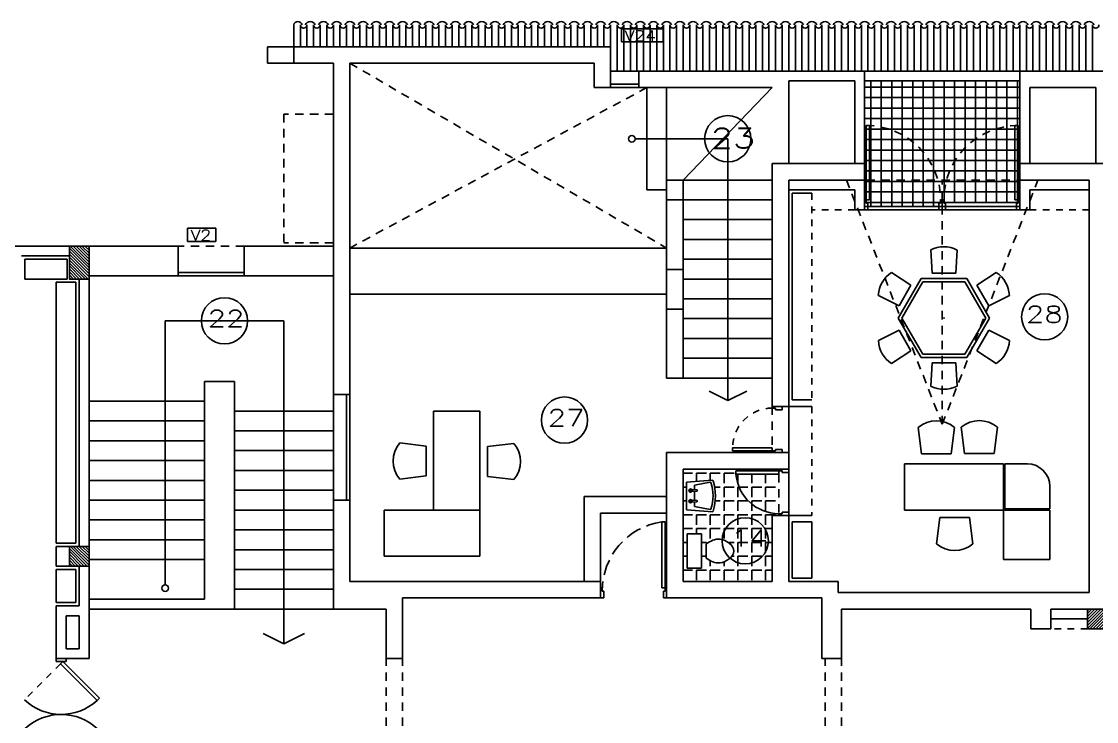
# Model space of a CAD drawing. Extents: x 672 to 748.9, y 170.5 to 217.8.
# Drawn here: x 680.45 to 696.74, y 207.22 to 217.82 of the extents above; entities that cross this region are included whole.
import ezdxf

# ---------------------------------------------------------------- set-up
doc = ezdxf.new("R2010")
doc.units = 0
doc.header["$LTSCALE"] = 0.02
doc.header["$MEASUREMENT"] = 0
doc.linetypes.add('ACAD_ISO02W100', pattern=[15, 12, -3])
doc.linetypes.add('HIDDEN', pattern=[9.525, 6.35, -3.175])
doc.layers.get('DEFPOINTS').update_dxf_attribs({"linetype": 'CONTINUOUS'})
for name, color, linetype in [('ACHURADO', 1, 'CONTINUOUS'), ('BAÑOS', 7, 'CONTINUOUS'), ('COLUMNAS', 5, 'CONTINUOUS'), ('CUBIERTA', 12, 'CONTINUOUS'), ('LETRA', 21, 'CONTINUOUS'), ('MUEBLES', 7, 'CONTINUOUS'), ('MUROBAJO', 4, 'CONTINUOUS'), ('MUROS', 5, 'CONTINUOUS'), ('PISO', 1, 'CONTINUOUS'), ('PROYECCIONES', 253, 'HIDDEN'), ('PUERTAS', 40, 'CONTINUOUS'), ('VENTANAS', 40, 'CONTINUOUS')]:
    doc.layers.add(name, color=color, linetype=linetype)
doc.styles.add('ROMANS', font='romans.shx', dxfattribs={"width": 0.8})
doc.styles.get("Standard").update_dxf_attribs({"font": 'romans.shx', "width": 1.3})

# ---------------------------------------------------------------- blocks, each defined once
blk = doc.blocks.new('MESAEXAGONA6')
at = {"layer": 'MUEBLES', "linetype": 'Continuous'}
for p, q in [((-0.18, 0.68), (-0.2, 1.031)), ((0.18, 0.68), (0.2, 1.03)), ((-0.499, 0.496), (-0.792, 0.688)), ((0.18, 0.68), (-0.18, 0.68)), ((0.499, 0.496), (0.793, 0.689)), ((-0.346, 0.6), (-0.693, 0)), ((-0.499, 0.496), (-0.679, 0.184)), ((-0.318, 0.55), (-0.635, 0)), ((0.346, 0.6), (-0.346, 0.6)), ((0.318, 0.55), (-0.318, 0.55)), ((0.635, 0), (0.318, 0.55)), ((0.693, 0), (0.346, 0.6)), ((0.679, 0.184), (0.499, 0.496)), ((-0.679, 0.184), (-0.993, 0.342)), ((0.679, 0.184), (0.992, 0.342)), ((-0.693, 0), (-0.346, -0.6)), ((-0.635, 0), (-0.318, -0.55)), ((0.318, -0.55), (0.635, 0)), ((0.346, -0.6), (0.693, 0)), ((-0.635, 0), (-0.635, 0)), ((-0.635, 0), (-0.635, 0)), ((-0.679, -0.184), (-0.992, -0.342)), ((-0.679, -0.184), (-0.499, -0.496)), ((0.499, -0.496), (0.679, -0.184)), ((0.679, -0.184), (0.993, -0.342)), ((-0.499, -0.496), (-0.793, -0.689)), ((-0.346, -0.6), (0.346, -0.6)), ((-0.318, -0.55), (0.318, -0.55)), ((0.499, -0.496), (0.792, -0.688)), ((-0.18, -0.68), (-0.2, -1.03)), ((-0.18, -0.68), (0.18, -0.68)), ((0.18, -0.68), (0.2, -1.031))]:
    blk.add_line(p, q, dxfattribs=at)
for centre, start, end in [((-0.001, 0.649), 62.1214, 117.4408), ((-0.563, 0.323), 122.1214, 177.4408), ((0.561, 0.326), 2.1214, 57.4408), ((-0.561, -0.326), 182.1214, 237.4408), ((0.563, -0.323), 302.1214, 357.4408), ((0.001, -0.649), 242.1214, 297.4408)]:
    blk.add_arc(centre, 0.431, start, end, dxfattribs=at)
blk.add_point((0, 0), dxfattribs=at)
blk.add_point((0, 0), dxfattribs=at)
blk = doc.blocks.new('SILLA')
at = {"layer": 'MUEBLES', "linetype": 'Continuous'}
for p, q in [((-0.275, 0.4), (-0.225, 0)), ((0.275, 0.4), (0.225, 0)), ((-0.225, 0), (0.225, 0))]:
    blk.add_line(p, q, dxfattribs=at)
blk.add_arc((0, 0.071875), 0.428125, 50.033787, 129.966213, dxfattribs=at)
blk = doc.blocks.new('PUERTA4')
at = {"layer": 'PUERTAS', "color": 4}
for p, q in [((-0.075, 0.15), (-0.075, 1.15)), ((-0.025, 1.15), (-0.075, 1.15)), ((-0.025, 0.15), (-0.025, 1.15)), ((-0.025, 0.15), (-0.075, 0.15))]:
    blk.add_line(p, q, dxfattribs=at)
at = {"layer": 'PUERTAS', "color": 7}
for p, q in [((-1, 0), (-1, 0.15)), ((-0.975, 0.15), (-1, 0.15)), ((-0.975, 0.1), (-0.975, 0.15)), ((-0.95, 0.1), (-0.975, 0.1)), ((-0.95, 0), (-0.95, 0.1)), ((-0.05, 0), (-0.05, 0.1)), ((-0.025, 0.1), (-0.05, 0.1))]:
    blk.add_line(p, q, dxfattribs=at)
at = {"layer": 'PUERTAS', "color": 7, "linetype": 'ACAD_ISO02W100'}
for p, q in [((0, 0), (-0.05, 0)), ((0, 0), (0, 0.15)), ((-0.95, 0), (-1, 0))]:
    blk.add_line(p, q, dxfattribs=at)
at = {"layer": 'PUERTAS', "color": 7, "linetype": 'Continuous'}
for p, q in [((0, 0.15), (-0.025, 0.15)), ((-0.025, 0.15), (-0.025, 0.1))]:
    blk.add_line(p, q, dxfattribs=at)
at = {"layer": 'PUERTAS', "color": 1, "linetype": 'ACAD_ISO02W100'}
blk.add_arc((0.075, 0.111), 1.05, 98.2102, 180.5872, dxfattribs=at)
blk = doc.blocks.new('PUERTA1175')
at = {"layer": 'PUERTAS', "color": 4}
for p, q in [((-0.075, 0.15), (-0.075, 1.275)), ((-0.025, 1.275), (-0.075, 1.275)), ((-0.025, 0.15), (-0.025, 1.275)), ((-0.025, 0.15), (-0.075, 0.15))]:
    blk.add_line(p, q, dxfattribs=at)
at = {"layer": 'PUERTAS', "color": 7}
for p, q in [((-1.175, 0.15), (-1.175, 0)), ((-1.15, 0.15), (-1.175, 0.15)), ((-1.15, 0.1), (-1.15, 0.15)), ((-1.125, 0.1), (-1.15, 0.1)), ((-1.125, 0), (-1.125, 0.1)), ((-0.05, 0), (-0.05, 0.1)), ((-0.025, 0.1), (-0.05, 0.1)), ((0, 0), (-0.05, 0)), ((-1.125, 0), (-1.175, 0))]:
    blk.add_line(p, q, dxfattribs=at)
at = {"layer": 'PUERTAS', "color": 7, "linetype": 'Continuous'}
for q in [(0, 0.15), (-0.025, 0.1)]:
    blk.add_line((-0.025, 0.15), q, dxfattribs=at)
at = {"layer": 'PUERTAS', "color": 1, "linetype": 'ACAD_ISO02W100', "ltscale": 0.5}
blk.add_arc((-0.025, 0.15), 1.125, 90, 180, dxfattribs=at)

msp = doc.modelspace()

# ---------------------------------------------------------------- hatches: boundary and pattern name
at = {"layer": 'ACHURADO', "linetype": 'Continuous'}
h = msp.add_hatch(dxfattribs=at)
h.set_pattern_fill('ANSI31', color=256, scale=0.01, angle=-90, style=0)
h.set_pattern_definition([(315, (607.8761, 937.94836), (0.0224506403, 0.0224506403), [])])
h.paths.add_polyline_path([(681.4779, 214.4193), (681.1779, 214.4193), (681.1779, 213.9193), (681.4779, 213.9193)])
at = {"layer": 'ACHURADO', "ltscale": 0.02}
h = msp.add_hatch(dxfattribs=at)
h.set_pattern_fill('ANGLE,_O', color=256, scale=0.03, angle=270)
h.set_pattern_definition([(270, (-115.66951, 0.17), (0.20955, -4e-17), [0.1524, -0.05715]), (0, (-115.66951, 0.17), (5e-17, 0.20955), [0.1524, -0.05715])])
h.paths.add_polyline_path([(691.8279, 210.3391), (691.9279, 210.3391), (691.9279, 210.3641, -0.3896043), (691.2779, 210.9641), (691.2779, 211.0141), (691.9279, 211.0141), (691.9279, 211.0391), (690.4779, 211.0391), (690.4779, 209.3391), (691.8279, 209.3391)])
edge = h.paths.add_edge_path(flags=16)
edge.add_spline(control_points=[(690.8261, 209.9088), (690.8925, 209.948), (691.0418, 210.0362), (691.3596, 209.7988), (691.0418, 209.5615), (690.8925, 209.6496), (690.8261, 209.6888)], knot_values=[0, 0, 0, 0, 0.2213594, 0.4979458, 0.7745321, 0.9958915, 0.9958915, 0.9958915, 0.9958915], degree=3, periodic=0)
edge.add_line((690.8261, 209.6888), (690.8261, 209.9088))
h.paths.add_polyline_path([(690.9336, 210.4037), (690.9206, 210.3947), (690.5308, 210.4239), (690.5308, 210.8439), (690.9206, 210.8731), (690.9336, 210.8641, -0.1396276)], flags=16)
h.paths.add_polyline_path([(690.7561, 209.5388), (690.5361, 209.5388), (690.5361, 210.0588), (690.7561, 210.0588)], flags=16)
h.paths.add_polyline_path([(690.899, 210.4335), (690.8859, 210.4259), (690.6508, 210.4739), (690.6508, 210.5414), (690.6108, 210.5389, -0.7207592), (690.5658, 210.5539, -0.7207592), (690.6108, 210.5689), (690.6508, 210.5664), (690.6508, 210.7014), (690.6108, 210.6989, -0.7207592), (690.5658, 210.7139, -0.7207592), (690.6108, 210.7289), (690.6508, 210.7264), (690.6508, 210.7939), (690.8859, 210.8419), (690.899, 210.8344, -0.1586816)], flags=0)
h.paths.add_polyline_path([(691.9279, 210.9641), (691.2779, 210.9641, 0.3896043), (691.9279, 210.3641)])
at = {"layer": 'ACHURADO', "linetype": 'Continuous', "ltscale": 0.02}
h = msp.add_hatch(dxfattribs=at)
h.set_pattern_fill('ANSI31', color=256, scale=0.01, angle=270, style=0)
h.set_pattern_definition([(315, (-115.669515, 0), (0.0224506403, 0.0224506403), [])])
h.paths.add_polyline_path([(681.1779, 209.8691), (681.1779, 209.5691), (681.4779, 209.5691), (681.4779, 209.8691)])
h.paths.add_polyline_path([(674.8526, 209.7191, 1), (674.4026, 209.7191, 1)])
at = {"layer": 'ACHURADO', "linetype": 'Continuous'}
h = msp.add_hatch(dxfattribs=at)
h.set_pattern_fill('ANSI31', color=256, scale=0.01, style=0)
h.set_pattern_definition([(45, (-19.495953, 131.38211), (-0.0224506403, 0.0224506403), [])])
h.paths.add_polyline_path([(696.9029, 208.9191), (696.6029, 208.9191), (696.6029, 208.6191), (696.9029, 208.6191)])

# ---------------------------------------------------------------- linework, layer by layer
at = {"layer": 'ACHURADO', "ltscale": 0.02}
for p, q in [((693.2279, 216.8262), (695.5779, 216.8262)), ((693.3205, 215.4191), (693.3205, 216.9191)), ((693.4792, 215.4191), (693.4792, 216.9191)), ((693.638, 215.4191), (693.638, 216.9191)), ((693.7967, 215.4191), (693.7967, 216.9191)), ((693.9555, 215.4191), (693.9555, 216.9191)), ((694.1142, 215.4191), (694.1142, 216.9191)), ((694.273, 215.4191), (694.273, 216.9191)), ((694.4317, 215.4191), (694.4317, 216.9191)), ((694.5905, 215.4191), (694.5905, 216.9191)), ((694.7492, 215.4191), (694.7492, 216.9191)), ((694.908, 215.4191), (694.908, 216.9191)), ((695.0667, 215.4191), (695.0667, 216.9191)), ((695.2255, 215.4191), (695.2255, 216.9191)), ((695.3842, 215.4191), (695.3842, 216.9191)), ((695.543, 215.4191), (695.543, 216.9191)), ((693.2279, 216.6675), (695.5779, 216.6675)), ((693.2279, 216.5087), (695.5779, 216.5087)), ((693.2279, 216.35), (695.5779, 216.35)), ((693.2279, 216.1912), (695.5779, 216.1912)), ((693.2279, 216.0325), (695.5779, 216.0325)), ((693.2279, 215.8737), (695.5779, 215.8737)), ((693.2279, 215.715), (695.5779, 215.715)), ((693.2279, 215.5562), (695.5779, 215.5562)), ((693.2279, 215.3975), (694.4029, 215.3975)), ((693.3205, 215.0191), (693.3205, 215.4191)), ((693.4792, 215.0191), (693.4792, 215.4191)), ((693.638, 215.0191), (693.638, 215.4191)), ((693.7967, 215.0191), (693.7967, 215.4191)), ((693.9555, 215.0191), (693.9555, 215.4191)), ((694.1142, 215.0191), (694.1142, 215.4191)), ((694.273, 215.0191), (694.273, 215.4191)), ((694.4029, 215.3975), (695.5779, 215.3975)), ((694.4317, 215.0691), (694.4317, 215.4191)), ((694.5905, 215.0691), (694.5905, 215.4191)), ((694.7492, 215.0691), (694.7492, 215.4191)), ((694.908, 215.0691), (694.908, 215.4191)), ((695.0667, 215.0691), (695.0667, 215.4191)), ((695.2255, 215.0691), (695.2255, 215.4191)), ((695.3842, 215.0691), (695.3842, 215.4191)), ((695.543, 215.0691), (695.543, 215.4191)), ((693.2279, 215.2387), (694.4029, 215.2387)), ((694.4029, 215.2387), (695.5779, 215.2387)), ((693.2279, 215.08), (694.4029, 215.08)), ((694.4029, 215.08), (695.5779, 215.08))]:
    msp.add_line(p, q, dxfattribs=at)
at = {"layer": 'BAÑOS'}
for p, q in [((690.9206, 210.8731), (690.5308, 210.8439)), ((690.5308, 210.4239), (690.5308, 210.8439)), ((690.6508, 210.7939), (690.8859, 210.8419)), ((690.6508, 210.7264), (690.6508, 210.7939)), ((690.8859, 210.8419), (690.899, 210.8344)), ((690.9206, 210.8731), (690.9336, 210.8641)), ((690.5658, 210.7139), (690.6158, 210.7139)), ((690.5908, 210.6889), (690.5908, 210.7389)), ((690.6108, 210.7289), (690.6908, 210.7239)), ((690.6108, 210.6989), (690.6908, 210.7039)), ((690.6508, 210.5664), (690.6508, 210.7014)), ((690.6908, 210.7039), (690.6908, 210.7239)), ((690.5658, 210.5539), (690.6158, 210.5539)), ((690.5908, 210.5289), (690.5908, 210.5789)), ((690.6108, 210.5689), (690.6908, 210.5639)), ((690.6108, 210.5389), (690.6908, 210.5439)), ((690.6508, 210.4739), (690.6508, 210.5414)), ((690.6508, 210.4739), (690.8859, 210.4259)), ((690.6908, 210.5439), (690.6908, 210.5639)), ((690.5308, 210.4239), (690.9206, 210.3947)), ((690.8859, 210.4259), (690.899, 210.4335)), ((690.9336, 210.4037), (690.9206, 210.3947)), ((690.5361, 210.0588), (690.7561, 210.0588)), ((690.5361, 209.5388), (690.5361, 210.0588)), ((690.7561, 209.5388), (690.7561, 210.0588)), ((690.8261, 209.6888), (690.8261, 209.9088)), ((690.7561, 209.5388), (690.5361, 209.5388))]:
    msp.add_line(p, q, dxfattribs=at)
for centre in [(690.5908, 210.7139), (690.5908, 210.5539)]:
    msp.add_circle(centre, 0.025, dxfattribs=at)
for centre, radius, start, end in [((690.2833, 210.6339), 0.6475, 341.96678, 18.03322), ((690.1254, 210.6339), 0.8404, 344.10264, 15.89736)]:
    msp.add_arc(centre, radius, start, end, dxfattribs=at)
msp.add_spline([(690.8261, 209.6888), (691.0361, 209.6188), (691.2461, 209.7988), (691.0361, 209.9788), (690.8261, 209.9088)], degree=3, dxfattribs=at)
at = {"layer": 'COLUMNAS', "linetype": 'Continuous'}
msp.add_lwpolyline([(681.4779, 214.4191), (681.1779, 214.4191), (681.1779, 213.9193), (681.4779, 213.9193), (681.4779, 214.4193)], dxfattribs=at)
for points in [[(681.4779, 209.5691), (681.4779, 209.8691), (681.1779, 209.8691), (681.1779, 209.5691)], [(696.6029, 208.9191), (696.6029, 208.6191), (696.9029, 208.6191), (696.9029, 208.9191)]]:
    msp.add_lwpolyline(points, close=True, dxfattribs=at)
at = {"layer": 'CUBIERTA'}
for p, q in [((684.5779, 217.4391), (684.5779, 217.7691)), ((684.6779, 217.4391), (684.6779, 217.7691)), ((684.7779, 217.4391), (684.7779, 217.7691)), ((684.8779, 217.4391), (684.8779, 217.7691)), ((684.9779, 217.4391), (684.9779, 217.7691)), ((684.9779, 217.4391), (684.9779, 217.7691)), ((684.9779, 217.4391), (684.9779, 217.7691)), ((685.0779, 217.4391), (685.0779, 217.7691)), ((685.1779, 217.4391), (685.1779, 217.7691)), ((685.2779, 217.4391), (685.2779, 217.7691)), ((685.3779, 217.4391), (685.3779, 217.7691)), ((685.3779, 217.4391), (685.3779, 217.7691)), ((685.4779, 217.4391), (685.4779, 217.7691)), ((685.5779, 217.4391), (685.5779, 217.7691)), ((685.6779, 217.4391), (685.6779, 217.7691)), ((685.7779, 217.4391), (685.7779, 217.7691)), ((685.8779, 217.4391), (685.8779, 217.7691)), ((685.9779, 217.4391), (685.9779, 217.7691)), ((686.0779, 217.4391), (686.0779, 217.7691)), ((686.0779, 217.4391), (686.0779, 217.7691)), ((686.1779, 217.4391), (686.1779, 217.7691)), ((686.2779, 217.4391), (686.2779, 217.7691)), ((686.3779, 217.4391), (686.3779, 217.7691)), ((686.4779, 217.4391), (686.4779, 217.7691)), ((686.4779, 217.4391), (686.4779, 217.7691)), ((686.5779, 217.4391), (686.5779, 217.7691)), ((686.6779, 217.4391), (686.6779, 217.7691)), ((686.7779, 217.4391), (686.7779, 217.7691)), ((686.8779, 217.4391), (686.8779, 217.7691)), ((686.9779, 217.4391), (686.9779, 217.7691)), ((687.0779, 217.4391), (687.0779, 217.7691)), ((687.1779, 217.4391), (687.1779, 217.7691)), ((687.1779, 217.4391), (687.1779, 217.7691)), ((687.2779, 217.4391), (687.2779, 217.7691)), ((687.3779, 217.4391), (687.3779, 217.7691)), ((687.4779, 217.4391), (687.4779, 217.7691)), ((687.5779, 217.4391), (687.5779, 217.7691)), ((687.5779, 217.4391), (687.5779, 217.7691)), ((687.6779, 217.4391), (687.6779, 217.7691)), ((687.7779, 217.4391), (687.7779, 217.7691)), ((687.8779, 217.4391), (687.8779, 217.7691)), ((687.9779, 217.4391), (687.9779, 217.7691)), ((688.0779, 217.4391), (688.0779, 217.7691)), ((688.1779, 217.4391), (688.1779, 217.7691)), ((688.2779, 217.4391), (688.2779, 217.7691)), ((688.2779, 217.4391), (688.2779, 217.7691)), ((688.3779, 217.4391), (688.3779, 217.7691)), ((688.4779, 217.4391), (688.4779, 217.7691)), ((688.5779, 217.4391), (688.5779, 217.7691)), ((688.6779, 217.4391), (688.6779, 217.7691)), ((688.6779, 217.4391), (688.6779, 217.7691)), ((688.7779, 217.4391), (688.7779, 217.7691)), ((688.8779, 217.4391), (688.8779, 217.7691)), ((688.9779, 217.4391), (688.9779, 217.7691)), ((689.0779, 217.4391), (689.0779, 217.7691)), ((689.1779, 217.4391), (689.1779, 217.7691)), ((689.2779, 217.4391), (689.2779, 217.7691)), ((689.3779, 217.2691), (689.3779, 217.7691)), ((689.4779, 217.0691), (689.4779, 217.7691)), ((689.5779, 217.0691), (689.5779, 217.7691)), ((689.6779, 217.0691), (689.6779, 217.7691)), ((689.7779, 217.0691), (689.7779, 217.7691)), ((689.8779, 217.0691), (689.8779, 217.7691)), ((689.9779, 217.0691), (689.9779, 217.7691)), ((689.9779, 217.0691), (689.9779, 217.7691)), ((690.0779, 217.0691), (690.0779, 217.7691)), ((690.1779, 217.0691), (690.1779, 217.7691)), ((690.2779, 217.0691), (690.2779, 217.7691)), ((690.3779, 217.0691), (690.3779, 217.7691)), ((690.3779, 217.0691), (690.3779, 217.7691)), ((690.4779, 217.0691), (690.4779, 217.7691)), ((690.5779, 217.0691), (690.5779, 217.7691)), ((690.6779, 217.0691), (690.6779, 217.7691)), ((690.7779, 217.0691), (690.7779, 217.7691)), ((690.8779, 217.0691), (690.8779, 217.7691)), ((690.9779, 217.0691), (690.9779, 217.7691)), ((690.9779, 217.0691), (690.9779, 217.7691)), ((691.0779, 217.0691), (691.0779, 217.7691)), ((691.1779, 217.0691), (691.1779, 217.7691)), ((691.2779, 217.0691), (691.2779, 217.7691)), ((691.3779, 217.0691), (691.3779, 217.7691)), ((691.4779, 217.0691), (691.4779, 217.7691)), ((691.5779, 217.0691), (691.5779, 217.7691)), ((691.5779, 217.0691), (691.5779, 217.7691)), ((691.6779, 217.0691), (691.6779, 217.7691)), ((691.7779, 217.0691), (691.7779, 217.7691)), ((691.8779, 217.0691), (691.8779, 217.7691)), ((691.9779, 217.0691), (691.9779, 217.7691)), ((692.0779, 217.0691), (692.0779, 217.7691)), ((692.0779, 217.0691), (692.0779, 217.7691)), ((692.1779, 217.0691), (692.1779, 217.7691)), ((692.2779, 217.0691), (692.2779, 217.7691)), ((692.3779, 217.0691), (692.3779, 217.7691)), ((692.4779, 217.0691), (692.4779, 217.7691)), ((692.5779, 217.0691), (692.5779, 217.7691)), ((692.6779, 217.0691), (692.6779, 217.7691)), ((692.6779, 217.0691), (692.6779, 217.7691)), ((692.7779, 217.0691), (692.7779, 217.7691)), ((692.8779, 217.0691), (692.8779, 217.7691)), ((692.9779, 217.0691), (692.9779, 217.7691)), ((693.0779, 217.0691), (693.0779, 217.7691)), ((693.1779, 217.0691), (693.1779, 217.7691)), ((693.2779, 217.0691), (693.2779, 217.7691)), ((693.2779, 217.0691), (693.2779, 217.7691)), ((693.3779, 217.0691), (693.3779, 217.7691)), ((693.4779, 217.0691), (693.4779, 217.7691)), ((693.5779, 217.0691), (693.5779, 217.7691)), ((693.6779, 217.0691), (693.6779, 217.7691)), ((693.7779, 217.0691), (693.7779, 217.7691)), ((693.8779, 217.0691), (693.8779, 217.7691)), ((693.8779, 217.0691), (693.8779, 217.7691)), ((693.9779, 217.0691), (693.9779, 217.7691)), ((694.0779, 217.0691), (694.0779, 217.7691)), ((694.1779, 217.0691), (694.1779, 217.7691)), ((694.2779, 217.0691), (694.2779, 217.7691)), ((694.3779, 217.0691), (694.3779, 217.7691)), ((694.4779, 217.0691), (694.4779, 217.7691)), ((694.4779, 217.0691), (694.4779, 217.7691)), ((694.5779, 217.0691), (694.5779, 217.7691)), ((694.6779, 217.0691), (694.6779, 217.7691)), ((694.7779, 217.0691), (694.7779, 217.7691)), ((694.8779, 217.0691), (694.8779, 217.7691)), ((694.9779, 217.0691), (694.9779, 217.7691)), ((695.0779, 217.0691), (695.0779, 217.7691)), ((695.0779, 217.0691), (695.0779, 217.7691)), ((695.1779, 217.0691), (695.1779, 217.7691)), ((695.2779, 217.0691), (695.2779, 217.7691)), ((695.3779, 217.0691), (695.3779, 217.7691)), ((695.4779, 217.0691), (695.4779, 217.7691)), ((695.5779, 217.0691), (695.5779, 217.7691)), ((695.6779, 217.0691), (695.6779, 217.7691)), ((695.6779, 217.0691), (695.6779, 217.7691)), ((695.7779, 217.0691), (695.7779, 217.7691)), ((695.8779, 217.0691), (695.8779, 217.7691)), ((695.9779, 217.0691), (695.9779, 217.7691)), ((696.0779, 217.0691), (696.0779, 217.7691)), ((696.1779, 217.0691), (696.1779, 217.7691)), ((696.2779, 217.0691), (696.2779, 217.7691)), ((696.2779, 217.0691), (696.2779, 217.7691)), ((696.3779, 217.0691), (696.3779, 217.7691)), ((696.4779, 217.0691), (696.4779, 217.7691)), ((696.5779, 217.0691), (696.5779, 217.7691)), ((696.6779, 217.0691), (696.6779, 217.7691))]:
    msp.add_line(p, q, dxfattribs=at)
for centre, radius, start, end in [((684.6404, 217.7566), 0.0637, 11.30993, 168.69007), ((684.7279, 217.7691), 0.05, 180, 0), ((684.8279, 217.7379), 0.0813, 22.61986, 157.38014), ((684.9279, 217.7691), 0.05, 180, 0), ((685.0279, 217.7379), 0.0813, 22.61986, 157.38014), ((685.0279, 217.7379), 0.0813, 22.61986, 157.38014), ((685.1279, 217.7691), 0.05, 180, 0), ((685.2279, 217.7379), 0.0813, 22.61986, 157.38014), ((685.3281, 217.7691), 0.05, 180, 0), ((685.4281, 217.7379), 0.0813, 22.61986, 157.38014), ((685.5281, 217.7691), 0.05, 180, 0), ((685.6281, 217.7379), 0.0813, 22.61986, 157.38014), ((685.7281, 217.7691), 0.05, 180, 0), ((685.8281, 217.7379), 0.0813, 22.61986, 157.38014), ((685.9281, 217.7691), 0.05, 180, 0), ((686.0281, 217.7379), 0.0813, 22.61986, 157.38014), ((686.0281, 217.7379), 0.0813, 22.61986, 157.38014), ((686.1281, 217.7691), 0.05, 180, 0), ((686.2281, 217.7379), 0.0813, 22.61986, 157.38014), ((686.3281, 217.7691), 0.05, 180, 0), ((686.4281, 217.7379), 0.0813, 22.61986, 157.38014), ((686.5281, 217.7691), 0.05, 180, 0), ((686.6281, 217.7379), 0.0813, 22.61986, 157.38014), ((686.7281, 217.7691), 0.05, 180, 0), ((686.8281, 217.7379), 0.0813, 22.61986, 157.38014), ((686.9281, 217.7691), 0.05, 180, 0), ((687.0281, 217.7379), 0.0813, 22.61986, 157.38014), ((687.1281, 217.7691), 0.05, 180, 0), ((687.2281, 217.7379), 0.0813, 22.61986, 157.38014), ((687.3281, 217.7691), 0.05, 180, 0), ((687.4281, 217.7379), 0.0813, 22.61986, 157.38014), ((687.4281, 217.7379), 0.0813, 22.61986, 157.38014), ((687.5281, 217.7691), 0.05, 180, 0), ((687.6281, 217.7379), 0.0813, 22.61986, 157.38014), ((687.7281, 217.7691), 0.05, 180, 0), ((687.8281, 217.7379), 0.0813, 22.61986, 157.38014), ((687.9281, 217.7691), 0.05, 180, 0), ((688.0281, 217.7379), 0.0813, 22.61986, 157.38014), ((688.1279, 217.7691), 0.05, 180, 0), ((688.2281, 217.7379), 0.0813, 22.61986, 157.38014), ((688.3281, 217.7691), 0.05, 180, 0), ((688.4281, 217.7379), 0.0813, 22.61986, 157.38014), ((688.5281, 217.7691), 0.05, 180, 0), ((688.6281, 217.7379), 0.0813, 22.61986, 157.38014), ((688.7281, 217.7691), 0.05, 180, 0), ((688.8281, 217.7379), 0.0813, 22.61986, 157.38014), ((688.8281, 217.7379), 0.0813, 22.61986, 157.38014), ((688.9281, 217.7691), 0.05, 180, 0), ((689.0281, 217.7379), 0.0813, 22.61986, 157.38014), ((689.1281, 217.7691), 0.05, 180, 0), ((689.2281, 217.7379), 0.0813, 22.61986, 157.38014), ((689.3281, 217.7691), 0.05, 180, 0), ((689.4281, 217.7379), 0.0813, 22.61986, 157.38014), ((689.5281, 217.7691), 0.05, 180, 0), ((689.6281, 217.7379), 0.0813, 22.61986, 157.38014), ((689.6281, 217.7379), 0.0813, 22.61986, 157.38014), ((689.7281, 217.7691), 0.05, 180, 0), ((689.8281, 217.7379), 0.0813, 22.61986, 157.38014), ((689.9281, 217.7691), 0.05, 180, 0), ((690.0281, 217.7379), 0.0813, 22.61986, 157.38014), ((690.1281, 217.7691), 0.05, 180, 0), ((690.2281, 217.7379), 0.0813, 22.61986, 157.38014), ((690.3281, 217.7691), 0.05, 180, 0), ((690.4281, 217.7379), 0.0813, 22.61986, 157.38014), ((690.5281, 217.7691), 0.05, 180, 0), ((690.6281, 217.7379), 0.0813, 22.61986, 157.38014), ((690.7281, 217.7691), 0.05, 180, 0), ((690.8281, 217.7379), 0.0813, 22.61986, 157.38014), ((690.9281, 217.7691), 0.05, 180, 0), ((691.0281, 217.7379), 0.0813, 22.61986, 157.38014), ((691.0281, 217.7379), 0.0813, 22.61986, 157.38014), ((691.1281, 217.7691), 0.05, 180, 0), ((691.2281, 217.7379), 0.0813, 22.61986, 157.38014), ((691.3281, 217.7691), 0.05, 180, 0), ((691.4281, 217.7379), 0.0813, 22.61986, 157.38014), ((691.5281, 217.7691), 0.05, 180, 0), ((691.6281, 217.7379), 0.0813, 22.61986, 157.38014), ((691.7279, 217.7691), 0.05, 180, 0), ((691.8281, 217.7379), 0.0813, 22.61986, 157.38014), ((691.9281, 217.7691), 0.05, 180, 0), ((692.0281, 217.7379), 0.0813, 22.61986, 157.38014), ((692.1281, 217.7691), 0.05, 180, 0), ((692.2281, 217.7379), 0.0813, 22.61986, 157.38014), ((692.3281, 217.7691), 0.05, 180, 0), ((692.4281, 217.7379), 0.0813, 22.61986, 157.38014), ((692.4281, 217.7379), 0.0813, 22.61986, 157.38014), ((692.5281, 217.7691), 0.05, 180, 0), ((692.6281, 217.7379), 0.0813, 22.61986, 157.38014), ((692.7281, 217.7691), 0.05, 180, 0), ((692.8281, 217.7379), 0.0813, 22.61986, 157.38014), ((692.9281, 217.7691), 0.05, 180, 0), ((693.0281, 217.7379), 0.0813, 22.61986, 157.38014), ((693.1279, 217.7691), 0.05, 180, 0), ((693.2281, 217.7379), 0.0813, 22.61986, 157.38014), ((693.3281, 217.7691), 0.05, 180, 0), ((693.4281, 217.7379), 0.0813, 22.61986, 157.38014), ((693.5281, 217.7691), 0.05, 180, 0), ((693.6281, 217.7379), 0.0813, 22.61986, 157.38014), ((693.7281, 217.7691), 0.05, 180, 0), ((693.8281, 217.7379), 0.0813, 22.61986, 157.38014), ((693.8281, 217.7379), 0.0813, 22.61986, 157.38014), ((693.9281, 217.7691), 0.05, 180, 0), ((694.0281, 217.7379), 0.0813, 22.61986, 157.38014), ((694.1281, 217.7691), 0.05, 180, 0), ((694.2281, 217.7379), 0.0813, 22.61986, 157.38014), ((694.3281, 217.7691), 0.05, 180, 0), ((694.4281, 217.7379), 0.0813, 22.61986, 157.38014), ((694.528, 217.7691), 0.05, 180, 0), ((694.628, 217.7379), 0.0813, 22.61986, 157.38014), ((694.728, 217.7691), 0.05, 180, 0), ((694.828, 217.7379), 0.0813, 22.61986, 157.38014), ((694.928, 217.7691), 0.05, 180, 0), ((695.028, 217.7379), 0.0813, 22.61986, 157.38014), ((695.128, 217.7691), 0.05, 180, 0), ((695.228, 217.7379), 0.0813, 22.61986, 157.38014), ((695.228, 217.7379), 0.0813, 22.61986, 157.38014), ((695.328, 217.7691), 0.05, 180, 0), ((695.428, 217.7379), 0.0813, 22.61986, 157.38014), ((695.528, 217.7691), 0.05, 180, 0), ((695.628, 217.7379), 0.0813, 22.61986, 157.38014), ((695.728, 217.7691), 0.05, 180, 0), ((695.828, 217.7379), 0.0813, 22.61986, 157.38014), ((695.9279, 217.7691), 0.05, 180, 0), ((696.028, 217.7379), 0.0813, 22.61986, 157.38014), ((696.128, 217.7691), 0.05, 180, 0), ((696.228, 217.7379), 0.0813, 22.61986, 157.38014), ((696.328, 217.7691), 0.05, 180, 0), ((696.428, 217.7379), 0.0813, 22.61986, 157.38014), ((696.528, 217.7691), 0.05, 180, 0), ((696.628, 217.7379), 0.0813, 22.61986, 157.38014), ((696.628, 217.7379), 0.0813, 22.61986, 157.38014), ((696.728, 217.7691), 0.05, 180, 0)]:
    msp.add_arc(centre, radius, start, end, dxfattribs=at)
at = {"layer": 'DEFPOINTS', "color": 0, "linetype": 'ByBlock'}
for p in [(689.3779, 217.2691), (689.3779, 217.2691), (689.8079, 217.0691), (689.8079, 217.0691), (691.8279, 217.0691), (691.8279, 217.0691), (693.2279, 217.0691), (693.2279, 217.0691), (695.5779, 217.0691), (695.5779, 217.0691), (682.8279, 214.4191), (682.8279, 214.4191), (683.8279, 214.4191), (683.8279, 214.4191), (685.1779, 214.4191), (685.1779, 214.4191)]:
    msp.add_point(p, dxfattribs=at)
at = {"layer": 'LETRA'}
for p, q in [((689.7515, 216.0441), (691.1529, 216.0441)), ((691.1529, 216.0441), (691.1529, 212.0787)), ((682.6279, 209.2872), (682.6279, 213.2861)), ((682.6279, 213.2861), (684.4279, 213.2861)), ((684.4279, 208.3936), (684.4279, 213.2861)), ((691.1529, 212.0787), (690.8726, 212.22)), ((691.1529, 212.0787), (691.4414, 212.2224)), ((684.4279, 208.3936), (684.1166, 208.5495)), ((684.4279, 208.3936), (684.741, 208.5495))]:
    msp.add_line(p, q, dxfattribs=at)
at = {"layer": 'LETRA', "color": 4, "linetype": 'Continuous'}
for centre in [(691.1529, 216.0441), (695.9551, 213.3473), (683.5279, 213.2861), (688.6796, 211.7822), (691.419, 209.9534)]:
    msp.add_circle(centre, 0.35, dxfattribs=at)
at = {"layer": 'LETRA'}
for centre in [(689.7015, 216.0441), (682.6279, 209.2372)]:
    msp.add_circle(centre, 0.05, dxfattribs=at)
at = {"layer": 'MUEBLES'}
for p, q in [((690.4779, 215.4191), (691.8279, 216.8191)), ((692.1279, 215.2191), (692.1279, 212.0891)), ((692.4279, 215.2191), (692.1279, 215.2191)), ((681.1427, 214.2191), (680.5029, 214.2191)), ((681.1427, 214.2191), (681.1427, 213.9192)), ((680.9779, 213.8692), (680.9779, 209.9191)), ((681.2779, 213.8691), (681.2779, 209.9191)), ((692.4279, 209.3891), (692.1279, 209.3891))]:
    msp.add_line(p, q, dxfattribs=at)
at = {"layer": 'MUEBLES', "color": 7, "linetype": 'HIDDEN', "ltscale": 0.02}
msp.add_line((692.4279, 215.2191), (692.4279, 212.0891), dxfattribs=at)
at = {"layer": 'MUEBLES', "linetype": 'Continuous'}
for p, q in [((680.5029, 213.9193), (680.5029, 214.2191)), ((681.1427, 213.9192), (680.5029, 213.9193)), ((681.2779, 213.8691), (680.9779, 213.8692)), ((686.6966, 211.9191), (686.6966, 210.4191)), ((687.3966, 211.9191), (686.6966, 211.9191)), ((687.3966, 209.7191), (687.3966, 211.9191)), ((693.8334, 211.1191), (693.8334, 210.4191)), ((695.3334, 211.1191), (693.8334, 211.1191)), ((695.3334, 210.4191), (695.3334, 211.1191)), ((695.6934, 211.1191), (695.3534, 211.1191)), ((695.3534, 210.4391), (695.3534, 211.1191)), ((696.0334, 210.4391), (696.0334, 210.7791)), ((696.0334, 210.4391), (695.3534, 210.4391)), ((685.9466, 210.4191), (685.9466, 209.7191)), ((686.6966, 210.4191), (685.9466, 210.4191)), ((686.6966, 210.4191), (686.6966, 210.4191)), ((686.6966, 210.4191), (687.3966, 210.4191)), ((693.8334, 210.4191), (695.3334, 210.4191)), ((695.3334, 210.4191), (695.3334, 209.6691)), ((696.0334, 210.4191), (695.3334, 210.4191)), ((696.0334, 209.6691), (696.0334, 210.4191)), ((681.2779, 209.9191), (680.9779, 209.9191)), ((685.9466, 209.7191), (687.3966, 209.7191)), ((695.3334, 209.6691), (696.0334, 209.6691)), ((696.6029, 208.7691), (696.0472, 208.7691))]:
    msp.add_line(p, q, dxfattribs=at)
at = {"layer": 'MUEBLES', "ltscale": 0.02}
for p, q in [((692.1279, 212.0891), (692.4279, 212.0891)), ((692.0779, 211.9891), (692.4279, 211.9891)), ((692.0779, 210.3391), (692.4279, 210.3391)), ((692.1279, 210.2391), (692.4279, 210.2391)), ((692.1279, 210.2391), (692.1279, 209.3891)), ((692.4279, 210.2391), (692.4279, 209.3891))]:
    msp.add_line(p, q, dxfattribs=at)
at = {"layer": 'MUEBLES', "color": 0, "linetype": 'Continuous'}
for p, q in [((680.9779, 209.5191), (681.2779, 209.5191)), ((681.2779, 209.0191), (680.9779, 209.0191))]:
    msp.add_line(p, q, dxfattribs=at)
at = {"layer": 'MUEBLES', "color": 0}
for p, q in [((680.9779, 209.5191), (680.9779, 209.0191)), ((681.2779, 209.5191), (681.2779, 209.0191))]:
    msp.add_line(p, q, dxfattribs=at)
at = {"layer": 'MUEBLES', "linetype": 'Continuous'}
msp.add_arc((695.6934, 210.7791), 0.34, 0, 90, dxfattribs=at)
at = {"layer": 'MUROBAJO'}
for p, q in [((684.1779, 217.4391), (684.1779, 217.1891)), ((684.5779, 217.4391), (684.1779, 217.4391)), ((684.5779, 217.1891), (684.1779, 217.1891)), ((689.8079, 217.0691), (689.3779, 217.0691)), ((696.8779, 217.0691), (695.5779, 217.0691)), ((692.0779, 216.9191), (692.0779, 215.6691)), ((693.0779, 216.9191), (693.0779, 215.6691)), ((696.7279, 216.8191), (695.7279, 216.8191)), ((695.7279, 216.8191), (695.7279, 215.6691)), ((696.7279, 216.8191), (696.7279, 215.6691)), ((690.2279, 215.4191), (690.2279, 212.4191)), ((690.4779, 215.4191), (690.2279, 215.4191)), ((690.4779, 215.4191), (690.4779, 212.4191)), ((690.4779, 215.1191), (690.2279, 215.1191)), ((685.4279, 214.3891), (690.2279, 214.3891)), ((690.4779, 214.0611), (690.2279, 214.0611)), ((685.4279, 213.6891), (690.2279, 213.6891)), ((690.4779, 213.4604), (690.2279, 213.4604)), ((690.4779, 212.4191), (690.2279, 212.4191)), ((683.2279, 212.3691), (683.6779, 212.3691)), ((683.2279, 212.3691), (683.2279, 209.0691)), ((683.6779, 212.3691), (683.6779, 208.9191)), ((685.1779, 210.5691), (685.1779, 212.1691)), ((683.6779, 208.9191), (683.2279, 208.9191))]:
    msp.add_line(p, q, dxfattribs=at)
at = {"layer": 'MUROBAJO', "linetype": 'Continuous'}
for p, q in [((691.8279, 217.0691), (693.2279, 217.0691)), ((693.2279, 215.6691), (693.2279, 217.0691)), ((695.5779, 217.0691), (695.5779, 215.6691)), ((692.0779, 216.9191), (693.0779, 216.9191))]:
    msp.add_line(p, q, dxfattribs=at)
at = {"layer": 'MUROBAJO', "ltscale": 0.02}
for points in [[(683.2279, 209.0691), (681.4779, 209.0691)], [(683.2279, 208.9191), (681.4779, 208.9191)]]:
    msp.add_lwpolyline(points, dxfattribs=at)
at = {"layer": 'MUROS'}
for p, q in [((684.5779, 217.4391), (684.5779, 217.1891)), ((689.3779, 217.4391), (684.5779, 217.4391)), ((689.3779, 217.4391), (689.3779, 216.8191)), ((685.1779, 217.1891), (684.5779, 217.1891)), ((685.1779, 217.1891), (685.1779, 212.1691)), ((685.4279, 217.1891), (685.4279, 212.1691)), ((685.4279, 217.1891), (689.1279, 217.1891)), ((689.1279, 217.1891), (689.1279, 216.8191)), ((689.3779, 217.2691), (689.3779, 217.1691)), ((689.8079, 217.0691), (689.8079, 216.8191)), ((691.8279, 217.0691), (689.8079, 217.0691)), ((689.3779, 216.8191), (689.1279, 216.8191)), ((691.8279, 216.8191), (689.8079, 216.8191)), ((691.8279, 215.6691), (691.8279, 211.9891)), ((693.2279, 215.6691), (693.2279, 215.4191)), ((695.5779, 215.6691), (695.5779, 215.4191)), ((697.9029, 215.6691), (695.5779, 215.6691)), ((692.0779, 215.4191), (692.0779, 212.2391)), ((693.2279, 215.4191), (692.0779, 215.4191)), ((696.6279, 215.4191), (695.5779, 215.4191)), ((696.6279, 215.4191), (696.6279, 209.1691)), ((693.0779, 215.2691), (692.0779, 215.2691)), ((696.6279, 215.2691), (695.7279, 215.2691)), ((693.2279, 214.9691), (693.0779, 214.9691)), ((695.7279, 214.9691), (695.5779, 214.9691)), ((681.1779, 214.4191), (680.3029, 214.4191)), ((682.8279, 214.4191), (681.4779, 214.4191)), ((685.1779, 214.4191), (683.8279, 214.4191)), ((681.1779, 214.2691), (680.4529, 214.2691)), ((681.3279, 213.9219), (681.3279, 209.8691)), ((682.8279, 213.9691), (681.4779, 213.9691)), ((681.4779, 213.9193), (681.4779, 209.8691)), ((685.1779, 213.9691), (683.8279, 213.9691)), ((685.4279, 212.1691), (685.1779, 212.1691)), ((692.0779, 211.9891), (691.8279, 211.9891)), ((692.0779, 211.2891), (690.2279, 211.2891)), ((690.2279, 211.2891), (690.2279, 209.0891)), ((692.0779, 211.0391), (690.4779, 211.0391)), ((690.4779, 211.0391), (690.4779, 209.3391)), ((685.1779, 210.5691), (685.1779, 208.9191)), ((685.4279, 210.5691), (685.1779, 210.5691)), ((685.4279, 210.5691), (685.4279, 209.3391)), ((691.8279, 210.3391), (691.8279, 209.3391)), ((692.0779, 210.3391), (691.8279, 210.3391)), ((681.3279, 209.5691), (681.3279, 208.9691)), ((681.4779, 209.5691), (681.4779, 208.1691)), ((689.2279, 209.3391), (685.4279, 209.3391)), ((689.2279, 209.3391), (689.2279, 209.0891)), ((691.8279, 209.3391), (690.4779, 209.3391)), ((692.828, 209.3391), (692.0779, 209.3391)), ((696.4629, 209.1691), (692.828, 209.1691)), ((696.6279, 209.1691), (696.4629, 209.1691)), ((689.2279, 209.0891), (686.2279, 209.0891)), ((692.578, 209.0891), (690.2279, 209.0891)), ((695.7472, 208.9191), (692.878, 208.9191))]:
    msp.add_line(p, q, dxfattribs=at)
at = {"layer": 'MUROS', "linetype": 'Continuous'}
for p, q in [((693.2279, 215.6691), (691.8279, 215.6691)), ((682.8279, 214.4191), (682.8279, 213.9691)), ((683.8279, 214.4191), (683.8279, 213.9691)), ((680.9779, 209.8691), (680.9779, 209.5691)), ((681.3279, 208.9691), (680.9779, 208.9691)), ((680.9779, 208.9691), (680.9779, 208.1691)), ((681.3279, 208.8191), (681.1279, 208.8191)), ((681.1279, 208.8191), (681.1279, 208.3191)), ((695.7472, 208.9191), (695.7472, 208.6191)), ((696.6029, 208.9191), (696.0472, 208.9191)), ((696.0472, 208.9191), (696.0472, 208.6191)), ((696.0472, 208.6191), (695.7472, 208.6191)), ((686.2279, 208.1691), (685.9779, 208.1691))]:
    msp.add_line(p, q, dxfattribs=at)
at = {"layer": 'MUROS', "ltscale": 0.02}
for p, q in [((692.0779, 212.2391), (692.0779, 211.9891)), ((692.0779, 211.2891), (692.0779, 211.0391)), ((692.0779, 210.3391), (692.0779, 209.3391)), ((692.828, 209.1691), (692.828, 209.3391)), ((686.2279, 208.1691), (686.2279, 209.0891)), ((692.578, 209.0891), (692.578, 208.1691)), ((681.3279, 208.8191), (681.3279, 208.3191)), ((685.1779, 208.9191), (685.9779, 208.9191)), ((685.9779, 208.1691), (685.9779, 208.9191)), ((692.878, 208.9191), (692.878, 208.1691)), ((681.3279, 208.3191), (681.1279, 208.3191)), ((681.4779, 208.1691), (680.9779, 208.1691)), ((692.578, 208.1691), (692.878, 208.1691))]:
    msp.add_line(p, q, dxfattribs=at)
for points in [[(693.2279, 214.9691), (693.2279, 215.4191)], [(695.5779, 214.9691), (695.5779, 215.4191)], [(693.0779, 214.9691), (693.0779, 215.2691)], [(695.7279, 214.9691), (695.7279, 215.2691)]]:
    msp.add_lwpolyline(points, dxfattribs=at)
at = {"layer": 'MUROS', "linetype": 'Continuous', "ltscale": 0.02}
for points in [[(681.1771, 209.8691), (680.9779, 209.8691)], [(681.1787, 209.5691), (680.9779, 209.5691)]]:
    msp.add_lwpolyline(points, dxfattribs=at)
at = {"layer": 'PISO', "color": 7}
for p, q in [((689.9279, 215.2691), (689.9279, 216.8191)), ((690.2279, 215.4191), (690.2279, 216.8191)), ((690.4779, 215.4191), (691.8279, 215.4191)), ((689.9279, 215.2691), (690.2279, 215.2691)), ((690.4779, 215.1191), (691.8279, 215.1191)), ((690.4779, 214.8191), (691.8279, 214.8191)), ((690.4779, 214.5191), (691.8279, 214.5191)), ((690.4779, 214.2191), (691.8279, 214.2191)), ((690.4779, 213.9191), (691.8279, 213.9191)), ((690.4779, 213.6191), (691.8279, 213.6191)), ((690.4779, 213.3191), (691.8279, 213.3191)), ((690.4779, 213.0191), (691.8279, 213.0191)), ((690.4779, 213.0191), (691.8279, 213.0191)), ((690.4779, 212.7191), (691.8279, 212.7191)), ((690.4779, 212.4191), (691.8279, 212.4191)), ((683.2279, 212.0691), (681.4779, 212.0691)), ((685.1779, 211.9191), (683.6779, 211.9191)), ((692.0779, 211.9891), (692.0779, 211.2891)), ((683.2279, 211.7691), (681.4779, 211.7691)), ((685.1779, 211.6191), (683.6779, 211.6191)), ((683.2279, 211.4691), (681.4779, 211.4691)), ((685.1779, 211.3191), (683.6779, 211.3191)), ((683.2279, 211.1691), (681.4779, 211.1691)), ((685.1779, 211.0191), (683.6779, 211.0191)), ((692.0779, 211.0391), (692.0779, 210.3391)), ((683.2279, 210.8691), (681.4779, 210.8691)), ((685.1779, 210.7191), (683.6779, 210.7191)), ((683.2279, 210.5691), (681.4779, 210.5691)), ((685.1779, 210.4191), (683.6779, 210.4191)), ((683.2279, 210.2691), (681.4779, 210.2691)), ((685.1779, 210.1191), (683.6779, 210.1191)), ((683.2279, 209.9691), (681.4779, 209.9691)), ((685.1779, 209.8191), (683.6779, 209.8191)), ((683.2279, 209.6691), (681.4779, 209.6691)), ((685.1779, 209.5191), (683.6779, 209.5191)), ((685.1779, 209.2191), (683.6779, 209.2191)), ((685.1779, 208.9191), (683.6779, 208.9191))]:
    msp.add_line(p, q, dxfattribs=at)
at = {"layer": 'PISO', "color": 7, "linetype": 'HIDDEN', "ltscale": 0.02}
msp.add_line((692.4279, 211.9891), (692.4279, 210.3391), dxfattribs=at)
at = {"layer": 'PISO', "ltscale": 0.02}
for p, q in [((690.2279, 210.6236), (688.9779, 210.6236)), ((688.9779, 209.3391), (688.9779, 210.6236)), ((689.2279, 209.3391), (689.2279, 210.3736)), ((690.2279, 210.3736), (689.2279, 210.3736))]:
    msp.add_line(p, q, dxfattribs=at)
at = {"layer": 'PROYECCIONES'}
for p, q in [((685.4279, 217.1891), (690.2279, 214.3891)), ((689.9279, 216.8191), (685.4279, 214.3891)), ((684.4279, 216.4191), (684.4279, 214.4691)), ((685.1779, 216.4191), (684.4279, 216.4191)), ((692.952, 215.4191), (694.4029, 211.7191)), ((695.6529, 215.4191), (693.1529, 215.4191)), ((694.4029, 211.7191), (695.8538, 215.4191)), ((683.8279, 214.4191), (682.8279, 214.4191)), ((685.1779, 214.4691), (684.4279, 214.4691)), ((691.8279, 211.9891), (691.8279, 211.2891)), ((691.9279, 210.9641), (691.9279, 210.3641)), ((685.9779, 206.4691), (685.9779, 208.1691)), ((686.2279, 206.4691), (686.2279, 208.1691)), ((692.628, 206.4691), (692.628, 208.1691)), ((692.878, 206.4691), (692.878, 208.1691))]:
    msp.add_line(p, q, dxfattribs=at)
at = {"layer": 'PROYECCIONES', "ltscale": 0.02}
for p, q in [((693.0779, 214.9691), (692.4279, 214.9691)), ((695.7279, 214.9691), (696.6279, 214.9691))]:
    msp.add_line(p, q, dxfattribs=at)
at = {"layer": 'PROYECCIONES', "linetype": 'HIDDEN', "ltscale": 0.02}
msp.add_line((696.6029, 208.6191), (696.0472, 208.6191), dxfattribs=at)
at = {"layer": 'PROYECCIONES'}
msp.add_lwpolyline([(694.4029, 211.7191), (694.4029, 215.4191)], dxfattribs=at)
at = {"layer": 'PUERTAS', "color": 7}
for p, q in [((695.5779, 215.1191), (695.5779, 214.9691)), ((691.8279, 211.9641), (691.8279, 211.9891)), ((691.8779, 211.9641), (691.8279, 211.9641)), ((691.8779, 211.9391), (691.8779, 211.9641)), ((691.9779, 211.9391), (691.8779, 211.9391)), ((691.9779, 211.9391), (691.9779, 211.9891)), ((691.9779, 211.3391), (691.8779, 211.3391)), ((691.8779, 211.3141), (691.8779, 211.3391)), ((691.9779, 211.2891), (691.9779, 211.3391))]:
    msp.add_line(p, q, dxfattribs=at)
at = {"layer": 'PUERTAS', "color": 4}
for p, q in [((691.8279, 211.3641), (691.2279, 211.3641)), ((691.8279, 211.3141), (691.2279, 211.3141)), ((691.8279, 211.3141), (691.8279, 211.3641))]:
    msp.add_line(p, q, dxfattribs=at)
at = {"layer": 'PUERTAS', "color": 4, "ltscale": 0.02}
msp.add_line((691.2279, 211.3641), (691.2279, 211.3141), dxfattribs=at)
at = {"layer": 'PUERTAS', "color": 7, "linetype": 'Continuous'}
for q in [(691.8279, 211.2891), (691.8779, 211.3141)]:
    msp.add_line((691.8279, 211.3141), q, dxfattribs=at)
at = {"layer": 'PUERTAS'}
for p, q in [((691.9279, 211.0141), (691.2779, 211.0141)), ((691.2779, 211.0141), (691.2779, 210.9641)), ((691.9279, 210.9641), (691.2779, 210.9641)), ((691.9279, 211.0391), (692.0779, 211.0391)), ((691.9279, 211.0391), (691.9279, 210.9641)), ((691.9779, 211.0141), (691.9779, 210.9891)), ((692.0779, 210.9891), (691.9779, 210.9891)), ((692.0779, 211.0391), (692.0779, 210.9891)), ((691.9279, 210.3641), (691.9279, 210.3391)), ((691.9779, 210.3641), (691.9279, 210.3641)), ((691.9779, 210.3891), (691.9779, 210.3641)), ((692.0779, 210.3891), (692.0779, 210.3391))]:
    msp.add_line(p, q, dxfattribs=at)
at = {"layer": 'PUERTAS', "linetype": 'Continuous'}
for p, q in [((691.9279, 211.0141), (691.9779, 211.0141)), ((691.9779, 210.3891), (692.0779, 210.3891))]:
    msp.add_line(p, q, dxfattribs=at)
at = {"layer": 'PUERTAS', "ltscale": 0.02}
for p, q in [((680.9779, 208.1761), (680.9779, 208.1261)), ((681.1279, 208.1761), (681.1279, 208.1261)), ((680.9779, 208.1261), (681.1279, 208.1261)), ((681.0426, 208.0908), (681.0779, 208.1261)), ((681.0426, 208.0908), (681.5978, 207.5356)), ((681.0779, 208.1261), (681.6331, 207.5709)), ((681.5978, 207.5356), (681.6331, 207.5709))]:
    msp.add_line(p, q, dxfattribs=at)
at = {"layer": 'PUERTAS', "linetype": 'HIDDEN', "ltscale": 0.02}
msp.add_line((681.0426, 208.0908), (680.4974, 207.5456), dxfattribs=at)
at = {"layer": 'PUERTAS', "color": 1, "linetype": 'HIDDEN', "ltscale": 0.02}
msp.add_arc((691.8279, 211.3641), 0.6, 90, 180, dxfattribs=at)
at = {"layer": 'PUERTAS', "linetype": 'Continuous'}
msp.add_arc((691.9295, 211.0179), 0.6538, 184.71841, 269.86281, dxfattribs=at)
at = {"layer": 'PUERTAS', "ltscale": 0.02}
for centre, start, end in [((681.0529, 208.1261), 226.26064, 312.69457), ((681.0529, 206.5191), 46.26064, 132.69457)]:
    msp.add_arc(centre, 0.8035, start, end, dxfattribs=at)
at = {"layer": 'VENTANAS'}
for p, q in [((695.5779, 217.0691), (693.2279, 217.0691)), ((689.8079, 216.8691), (689.3779, 216.8691)), ((689.8079, 216.8191), (689.3779, 216.8191)), ((695.5779, 216.9191), (693.2279, 216.9191)), ((682.8279, 214.0191), (683.8279, 214.0191)), ((682.8279, 213.9691), (683.8279, 213.9691)), ((685.3779, 210.5691), (685.3779, 212.1691)), ((685.4279, 210.5691), (685.4279, 212.1691))]:
    msp.add_line(p, q, dxfattribs=at)
at = {"layer": 'VENTANAS', "linetype": 'Continuous'}
for p, q in [((695.5779, 215.0191), (693.2279, 215.0191)), ((694.4029, 214.9691), (694.4029, 215.0691)), ((695.5779, 214.9691), (693.2279, 214.9691))]:
    msp.add_line(p, q, dxfattribs=at)
at = {"layer": 'VENTANAS'}
for points in [[(689.5452, 217.5105), (690.1759, 217.5105), (690.1759, 217.709), (689.5452, 217.709)], [(682.9702, 214.4898), (683.3966, 214.4898), (683.3966, 214.6883), (682.9702, 214.6883)]]:
    msp.add_lwpolyline(points, close=True, dxfattribs=at)

# ---------------------------------------------------------------- block references
at = {"layer": 'MUEBLES', "linetype": 'Continuous'}
for name, p in [('MESAEXAGONA6', (694.4281, 213.3284)), ('SILLA', (694.3147, 211.2714)), ('SILLA', (694.9653, 211.2737))]:
    msp.add_blockref(name, p, dxfattribs=at)
for p, rotation in [((686.5832, 211.1603), 89.99999999999999), ((687.5135, 211.1547), 270), ((694.5921, 210.3058), 180)]:
    msp.add_blockref('SILLA', p, dxfattribs=dict(at, rotation=rotation))
at = {"layer": 'MUROS', "ltscale": 0.02, "xscale": -1}
msp.add_blockref('PUERTA1175', (693.2279, 214.9691), dxfattribs=at)
at = {"layer": 'MUROS', "ltscale": 0.02}
msp.add_blockref('PUERTA1175', (695.5779, 214.9691), dxfattribs=at)
at = {"layer": 'PROYECCIONES', "linetype": 'Continuous'}
msp.add_blockref('PUERTA4', (690.2279, 209.0891), dxfattribs=at)

# ---------------------------------------------------------------- texts
at = {"layer": 'LETRA', "linetype": 'Continuous', "width": 0.247, "attachment_point": 1}
for s, insert, char_height in [('23', (690.8981, 216.2039), 0.3), ('22', (683.2731, 213.4459), 0.25), ('28', (695.6715, 213.5103), 0.25), ('27', (688.4248, 211.9421), 0.25), ('14', (691.2014, 210.1185), 0.25)]:
    msp.add_mtext(s, dxfattribs=dict(at, insert=insert, char_height=char_height))
at = {"layer": 'VENTANAS', "ltscale": 0.02, "style": 'ROMANS', "width": 1.2}
for s, p in [('V24', (689.5887, 217.5252)), ('V2', (683.0137, 214.5045))]:
    msp.add_text(s, height=0.16, dxfattribs=at).set_placement(p)

doc.saveas('drawing.dxf')
